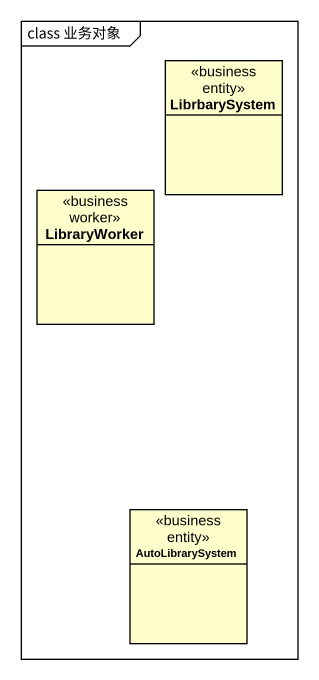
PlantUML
@startuml
mainframe class 业务对象
hide circle
hide empty members
class LibrbarySystem <<business entity>>
class LibraryWorker <<business worker>>
class AutoLibrarySystem <<business entity>>
@enduml
